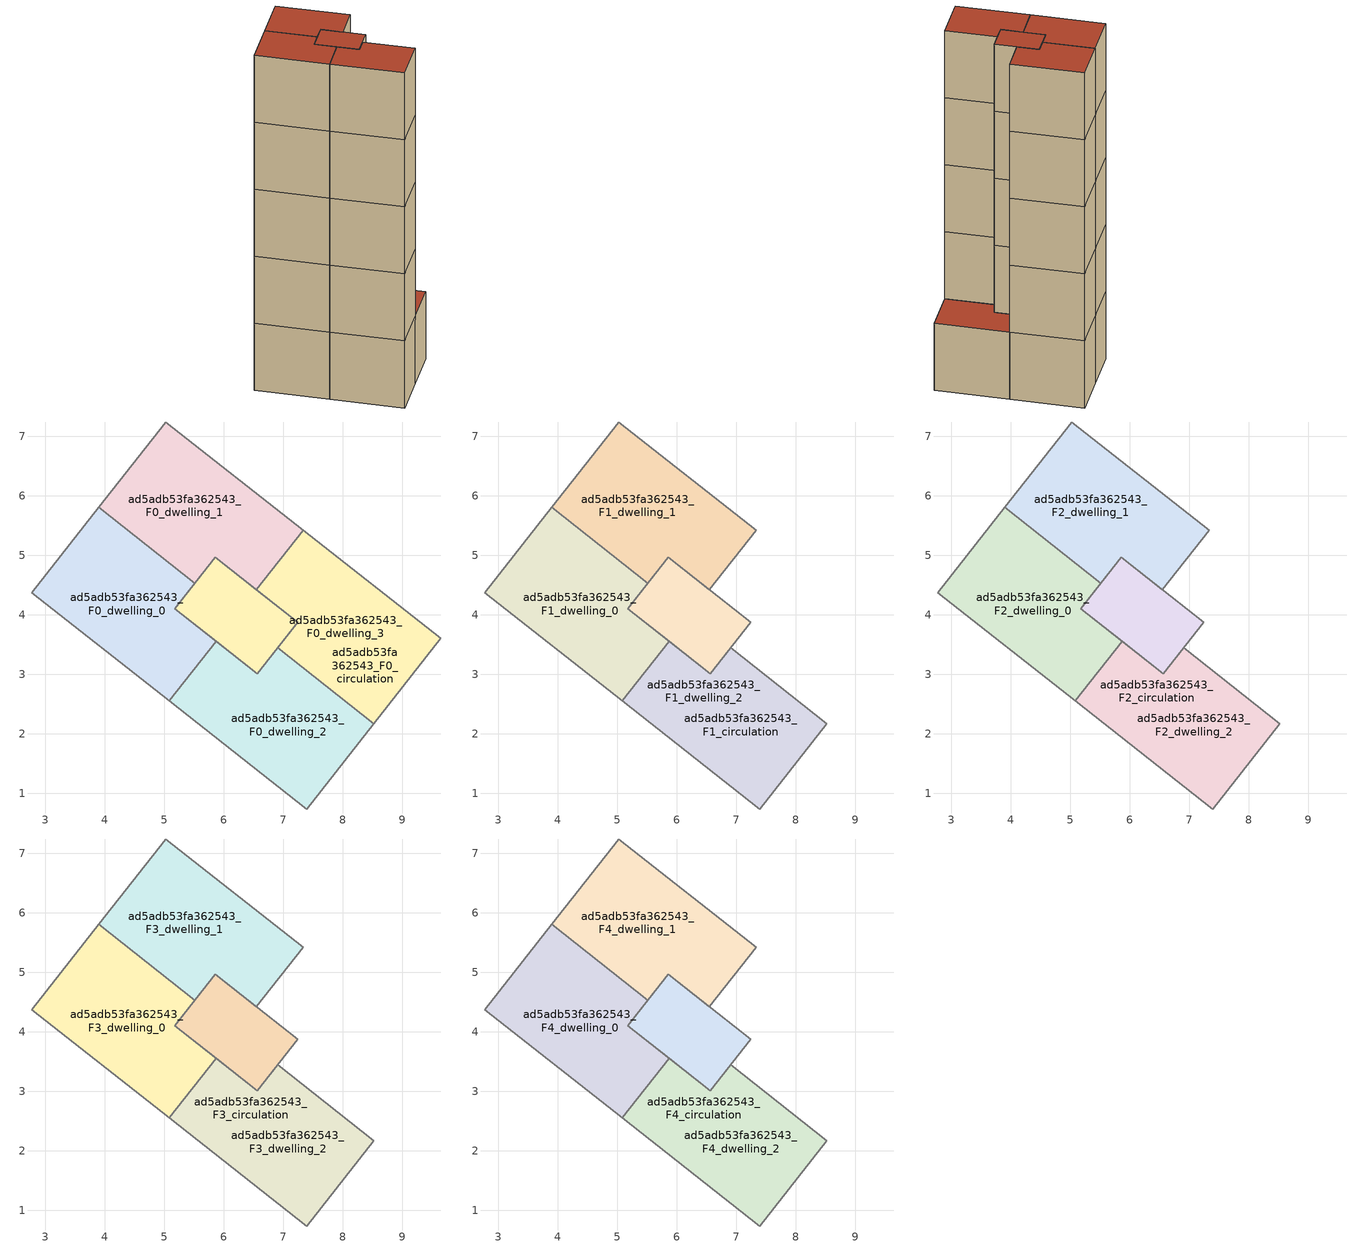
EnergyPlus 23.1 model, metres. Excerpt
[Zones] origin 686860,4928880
ad5adb53fa362543_F0_dwelling_0
 floor ground (EU_floor_Construction): 5.51,4.53 5.18,4.1 5.87,3.56 5.08,2.55 2.77,4.37 3.9,5.8 z0
 wall adiabatic (EU_wall_Construction): 3.9,5.8 2.77,4.37 5.08,2.55 / 5.87,3.56 5.18,4.1 5.51,4.53 z0:3
 wall to ad5adb53fa362543_F0_dwelling_1 (EU_wall_Construction): 5.51,4.53 3.9,5.8 z0:3
 wall to ad5adb53fa362543_F0_dwelling_2 (EU_wall_Construction): 5.08,2.55 5.87,3.56 z0:3
ad5adb53fa362543_F0_dwelling_1
 floor ground (EU_floor_Construction): 7.34,5.42 6.55,4.42 5.85,4.96 5.51,4.53 3.9,5.8 5.02,7.24 z0
 wall adiabatic (EU_wall_Construction): 7.34,5.42 5.02,7.24 3.9,5.8 / 5.51,4.53 5.85,4.96 6.55,4.42 z0:3
 wall to ad5adb53fa362543_F0_dwelling_3 (EU_wall_Construction): 6.55,4.42 7.34,5.42 z0:3
ad5adb53fa362543_F0_dwelling_2
 floor ground (EU_floor_Construction): 8.52,2.17 7.39,0.73 5.08,2.55 5.87,3.56 6.56,3.01 6.9,3.44 z0; 7.24,3.87 6.9,3.44 6.56,3.01 5.87,3.56 5.18,4.1 5.85,4.96 z0
 wall adiabatic (EU_wall_Construction): 6.9,3.44 6.56,3.01 5.87,3.56 / 5.08,2.55 7.39,0.73 8.52,2.17 z0:3
 wall to ad5adb53fa362543_F0_dwelling_3 (EU_wall_Construction): 8.52,2.17 6.9,3.44 z0:3
ad5adb53fa362543_F0_dwelling_3
 floor ground (EU_floor_Construction): 6.57,4.4 7.24,3.87 6.9,3.44 6.56,3.01 5.18,4.1 5.85,4.96 6.55,4.42 z0; 9.65,3.6 8.52,2.17 6.9,3.44 7.24,3.87 6.57,4.4 6.55,4.42 7.34,5.42 z0
 wall adiabatic (EU_wall_Construction): 8.52,2.17 9.65,3.6 7.34,5.42 / 6.55,4.42 7.24,3.87 6.9,3.44 z0:3
 roof outside (EU_roof_Construction): 8.52,2.17 9.65,3.6 7.34,5.42 6.55,4.42 6.57,4.4 7.24,3.87 6.9,3.44 z3; 6.9,3.44 7.24,3.87 6.57,4.4 6.55,4.42 5.85,4.96 5.18,4.1 6.56,3.01 z3
ad5adb53fa362543_F0_circulation
 floor ground (EU_floor_Construction): 6.57,4.4 7.24,3.87 6.9,3.44 6.56,3.01 5.87,3.56 5.18,4.1 5.85,4.96 6.55,4.42 z0; 8.52,2.17 7.39,0.73 5.08,2.55 5.87,3.56 6.56,3.01 6.9,3.44 z0; 9.65,3.6 8.52,2.17 6.9,3.44 7.24,3.87 6.57,4.4 6.55,4.42 7.34,5.42 z0
 wall adiabatic (EU_wall_Construction): 6.56,3.01 7.24,3.87 5.85,4.96 5.18,4.1 6.56,3.01 z0:3
 roof outside (EU_floor_Construction): 8.52,2.17 9.65,3.6 7.34,5.42 6.55,4.42 6.57,4.4 7.24,3.87 6.9,3.44 z3
ad5adb53fa362543_F1_dwelling_0
 floor to ad5adb53fa362543_F0_dwelling_0 (EU_floor_Construction): 5.51,4.53 5.18,4.1 5.87,3.56 5.08,2.55 2.77,4.37 3.9,5.8 z3
 wall adiabatic (EU_wall_Construction): 3.9,5.8 2.77,4.37 5.08,2.55 / 5.87,3.56 5.18,4.1 5.51,4.53 z3:6
 wall to ad5adb53fa362543_F1_dwelling_1 (EU_wall_Construction): 5.51,4.53 3.9,5.8 z3:6
 wall to ad5adb53fa362543_F1_dwelling_2 (EU_wall_Construction): 5.08,2.55 5.87,3.56 z3:6
ad5adb53fa362543_F1_dwelling_1
 floor to ad5adb53fa362543_F0_dwelling_1 (EU_floor_Construction): 7.34,5.42 6.55,4.42 5.85,4.96 5.51,4.53 3.9,5.8 5.02,7.24 z3
 wall adiabatic (EU_wall_Construction): 5.51,4.53 5.85,4.96 6.55,4.42 7.34,5.42 5.02,7.24 3.9,5.8 z3:6
ad5adb53fa362543_F1_dwelling_2
 floor outside (EU_floor_Construction): 8.52,2.17 7.39,0.73 5.08,2.55 5.87,3.56 6.56,3.01 6.9,3.44 z3
 floor to ad5adb53fa362543_F0_dwelling_2 (EU_floor_Construction): 7.24,3.87 6.9,3.44 6.56,3.01 5.87,3.56 5.18,4.1 5.85,4.96 z3
 wall adiabatic (EU_wall_Construction): 5.08,2.55 7.39,0.73 8.52,2.17 6.9,3.44 6.56,3.01 5.87,3.56 z3:6
ad5adb53fa362543_F1_circulation
 floor to ad5adb53fa362543_F0_circulation (EU_floor_Construction): 8.52,2.17 7.39,0.73 5.08,2.55 5.87,3.56 6.56,3.01 6.9,3.44 z3; 6.57,4.4 7.24,3.87 6.9,3.44 6.56,3.01 5.87,3.56 5.18,4.1 5.85,4.96 6.55,4.42 z3
 wall adiabatic (EU_wall_Construction): 6.56,3.01 7.24,3.87 5.85,4.96 5.18,4.1 6.56,3.01 z3:6
ad5adb53fa362543_F2_dwelling_0
 floor to ad5adb53fa362543_F1_dwelling_0 (EU_floor_Construction): 5.51,4.53 5.18,4.1 5.87,3.56 5.08,2.55 2.77,4.37 3.9,5.8 z6
 wall adiabatic (EU_wall_Construction): 3.9,5.8 2.77,4.37 5.08,2.55 / 5.87,3.56 5.18,4.1 5.51,4.53 z6:9
 wall to ad5adb53fa362543_F2_dwelling_1 (EU_wall_Construction): 5.51,4.53 3.9,5.8 z6:9
 wall to ad5adb53fa362543_F2_dwelling_2 (EU_wall_Construction): 5.08,2.55 5.87,3.56 z6:9
ad5adb53fa362543_F2_dwelling_1
 floor to ad5adb53fa362543_F1_dwelling_1 (EU_floor_Construction): 7.34,5.42 6.55,4.42 5.85,4.96 5.51,4.53 3.9,5.8 5.02,7.24 z6
 wall adiabatic (EU_wall_Construction): 5.51,4.53 5.85,4.96 6.55,4.42 7.34,5.42 5.02,7.24 3.9,5.8 z6:9
ad5adb53fa362543_F2_dwelling_2
 floor outside (EU_floor_Construction): 8.52,2.17 7.39,0.73 5.08,2.55 5.87,3.56 6.56,3.01 6.9,3.44 z6; 7.24,3.87 6.9,3.44 6.56,3.01 5.87,3.56 5.18,4.1 5.85,4.96 z6
 wall adiabatic (EU_wall_Construction): 5.08,2.55 7.39,0.73 8.52,2.17 6.9,3.44 6.56,3.01 5.87,3.56 z6:9
ad5adb53fa362543_F2_circulation
 floor to ad5adb53fa362543_F1_circulation (EU_floor_Construction): 8.52,2.17 7.39,0.73 5.08,2.55 5.87,3.56 6.56,3.01 6.9,3.44 z6; 7.24,3.87 6.9,3.44 6.56,3.01 5.87,3.56 5.18,4.1 5.85,4.96 z6
 wall adiabatic (EU_wall_Construction): 6.56,3.01 7.24,3.87 5.85,4.96 5.18,4.1 6.56,3.01 z6:9
ad5adb53fa362543_F3_dwelling_0
 floor to ad5adb53fa362543_F2_dwelling_0 (EU_floor_Construction): 5.51,4.53 5.18,4.1 5.87,3.56 5.08,2.55 2.77,4.37 3.9,5.8 z9
 wall adiabatic (EU_wall_Construction): 3.9,5.8 2.77,4.37 5.08,2.55 / 5.87,3.56 5.18,4.1 5.51,4.53 z9:12
 wall to ad5adb53fa362543_F3_dwelling_1 (EU_wall_Construction): 5.51,4.53 3.9,5.8 z9:12
 wall to ad5adb53fa362543_F3_dwelling_2 (EU_wall_Construction): 5.08,2.55 5.87,3.56 z9:12
ad5adb53fa362543_F3_dwelling_1
 floor to ad5adb53fa362543_F2_dwelling_1 (EU_floor_Construction): 7.34,5.42 6.55,4.42 5.85,4.96 5.51,4.53 3.9,5.8 5.02,7.24 z9
 wall adiabatic (EU_wall_Construction): 5.51,4.53 5.85,4.96 6.55,4.42 7.34,5.42 5.02,7.24 3.9,5.8 z9:12
ad5adb53fa362543_F3_dwelling_2
 floor outside (EU_floor_Construction): 8.52,2.17 7.39,0.73 5.08,2.55 5.87,3.56 6.56,3.01 6.9,3.44 z9; 7.24,3.87 6.9,3.44 6.56,3.01 5.87,3.56 5.18,4.1 5.85,4.96 z9
 wall adiabatic (EU_wall_Construction): 5.08,2.55 7.39,0.73 8.52,2.17 6.9,3.44 6.56,3.01 5.87,3.56 z9:12
ad5adb53fa362543_F3_circulation
 floor to ad5adb53fa362543_F2_circulation (EU_floor_Construction): 8.52,2.17 7.39,0.73 5.08,2.55 5.87,3.56 6.56,3.01 6.9,3.44 z9; 7.24,3.87 6.9,3.44 6.56,3.01 5.87,3.56 5.18,4.1 5.85,4.96 z9
 wall adiabatic (EU_wall_Construction): 6.56,3.01 7.24,3.87 5.85,4.96 5.18,4.1 6.56,3.01 z9:12
ad5adb53fa362543_F4_dwelling_0
 floor to ad5adb53fa362543_F3_dwelling_0 (EU_floor_Construction): 5.51,4.53 5.18,4.1 5.87,3.56 5.08,2.55 2.77,4.37 3.9,5.8 z12
 wall adiabatic (EU_wall_Construction): 3.9,5.8 2.77,4.37 5.08,2.55 / 5.87,3.56 5.18,4.1 5.51,4.53 z12:15
 wall to ad5adb53fa362543_F4_dwelling_1 (EU_wall_Construction): 5.51,4.53 3.9,5.8 z12:15
 wall to ad5adb53fa362543_F4_dwelling_2 (EU_wall_Construction): 5.08,2.55 5.87,3.56 z12:15
 roof outside (EU_roof_Construction): 5.08,2.55 5.87,3.56 5.18,4.1 5.51,4.53 3.9,5.8 2.77,4.37 z15
ad5adb53fa362543_F4_dwelling_1
 floor to ad5adb53fa362543_F3_dwelling_1 (EU_floor_Construction): 7.34,5.42 6.55,4.42 5.85,4.96 5.51,4.53 3.9,5.8 5.02,7.24 z12
 wall adiabatic (EU_wall_Construction): 5.51,4.53 5.85,4.96 6.55,4.42 7.34,5.42 5.02,7.24 3.9,5.8 z12:15
 roof outside (EU_roof_Construction): 6.55,4.42 7.34,5.42 5.02,7.24 3.9,5.8 5.51,4.53 5.85,4.96 z15
ad5adb53fa362543_F4_dwelling_2
 floor outside (EU_floor_Construction): 8.52,2.17 7.39,0.73 5.08,2.55 5.87,3.56 6.56,3.01 6.9,3.44 z12; 7.24,3.87 6.9,3.44 6.56,3.01 5.87,3.56 5.18,4.1 5.85,4.96 z12
 wall adiabatic (EU_wall_Construction): 5.08,2.55 7.39,0.73 8.52,2.17 6.9,3.44 6.56,3.01 5.87,3.56 z12:15
 roof outside (EU_roof_Construction): 6.9,3.44 7.24,3.87 5.85,4.96 5.18,4.1 5.87,3.56 6.56,3.01 z15; 7.39,0.73 8.52,2.17 6.9,3.44 6.56,3.01 5.87,3.56 5.08,2.55 z15
ad5adb53fa362543_F4_circulation
 floor to ad5adb53fa362543_F3_circulation (EU_floor_Construction): 8.52,2.17 7.39,0.73 5.08,2.55 5.87,3.56 6.56,3.01 6.9,3.44 z12; 7.24,3.87 6.9,3.44 6.56,3.01 5.87,3.56 5.18,4.1 5.85,4.96 z12
 wall adiabatic (EU_wall_Construction): 6.56,3.01 7.24,3.87 5.85,4.96 5.18,4.1 6.56,3.01 z12:15
 roof outside (EU_roof_Construction): 6.9,3.44 7.24,3.87 5.85,4.96 5.18,4.1 5.87,3.56 6.56,3.01 z15; 7.39,0.73 8.52,2.17 6.9,3.44 6.56,3.01 5.87,3.56 5.08,2.55 z15
[Building]
EU S2 Campaign: North Axis=0; Terrain=City; Solar Distribution=FullExterior
[Site:Location]
Bologna: Latitude=44.5; Longitude=11.25; Time Zone=1; Elevation=37
[SizingPeriod:WeatherFileDays]
AnnualSizingPeriod: Begin Month=1; Begin Day of Month=1; End Month=12; End Day of Month=31; Day of Week for Start Day=Monday; Use Weather File Daylight Saving Period=No; Use Weather File Rain and Snow Indicators=No
[MATERIAL]
EU_InternalMass_Material: Roughness=MediumRough; Thickness=0.1; Conductivity=1; Density=1800; Specific Heat=900; Thermal Absorptance=0.9; Solar Absorptance=0.7; Visible Absorptance=0.7
[MATERIAL:NOMASS] Roughness=MediumRough; Thermal Absorptance=0.9; Solar Absorptance=0.7; Visible Absorptance=0.7
Name | Thermal Resistance
EU_wall_NoMass | 0.905828
EU_roof_NoMass | 0.37593
EU_floor_NoMass | 0.67114
[CONSTRUCTION]
EU_wall_Construction: EU_wall_NoMass
EU_roof_Construction: EU_roof_NoMass
EU_floor_Construction: EU_floor_NoMass
EU_InternalMass_Construction: EU_InternalMass_Material
[ZONE] Type=1; Multiplier=1; Ceiling Height=autocalculate; Floor Area=autocalculate; Part of Total Floor Area=Yes
Name | Volume
ad5adb53fa362543_F0_dwelling_0; ad5adb53fa362543_F1_dwelling_0; ad5adb53fa362543_F2_dwelling_0; ad5adb53fa362543_F3_dwelling_0; ad5adb53fa362543_F4_dwelling_0 | 14.6492
ad5adb53fa362543_F0_dwelling_1; ad5adb53fa362543_F1_dwelling_1; ad5adb53fa362543_F2_dwelling_1; ad5adb53fa362543_F3_dwelling_1; ad5adb53fa362543_F4_dwelling_1 | 14.647
ad5adb53fa362543_F0_dwelling_2; ad5adb53fa362543_F1_dwelling_2; ad5adb53fa362543_F2_dwelling_2; ad5adb53fa362543_F3_dwelling_2; ad5adb53fa362543_F4_dwelling_2; ad5adb53fa362543_F1_circulation; ad5adb53fa362543_F2_circulation; ad5adb53fa362543_F3_circulation; ad5adb53fa362543_F4_circulation | 20.4419
ad5adb53fa362543_F0_dwelling_3 | 20.4434
ad5adb53fa362543_F0_circulation | 35.0903
[INTERNALMASS] Construction=EU_InternalMass_Construction
Name | Zone or ZoneList | Surface Area
ad5adb53fa362543_F0_dwelling_0_EU_InternalMass | ad5adb53fa362543_F0_dwelling_0 | 4.88266
ad5adb53fa362543_F0_dwelling_1_EU_InternalMass | ad5adb53fa362543_F0_dwelling_1 | 4.88266
ad5adb53fa362543_F0_dwelling_2_EU_InternalMass | ad5adb53fa362543_F0_dwelling_2 | 4.88266
ad5adb53fa362543_F0_dwelling_3_EU_InternalMass | ad5adb53fa362543_F0_dwelling_3 | 4.88266
ad5adb53fa362543_F1_dwelling_0_EU_InternalMass | ad5adb53fa362543_F1_dwelling_0 | 9.76532
ad5adb53fa362543_F1_dwelling_1_EU_InternalMass | ad5adb53fa362543_F1_dwelling_1 | 4.88266
ad5adb53fa362543_F1_dwelling_2_EU_InternalMass | ad5adb53fa362543_F1_dwelling_2 | 4.88266
ad5adb53fa362543_F2_dwelling_0_EU_InternalMass | ad5adb53fa362543_F2_dwelling_0 | 9.76532
ad5adb53fa362543_F2_dwelling_1_EU_InternalMass | ad5adb53fa362543_F2_dwelling_1 | 4.88266
ad5adb53fa362543_F2_dwelling_2_EU_InternalMass | ad5adb53fa362543_F2_dwelling_2 | 4.88266
ad5adb53fa362543_F3_dwelling_0_EU_InternalMass | ad5adb53fa362543_F3_dwelling_0 | 9.76532
ad5adb53fa362543_F3_dwelling_1_EU_InternalMass | ad5adb53fa362543_F3_dwelling_1 | 4.88266
ad5adb53fa362543_F3_dwelling_2_EU_InternalMass | ad5adb53fa362543_F3_dwelling_2 | 4.88266
ad5adb53fa362543_F4_dwelling_0_EU_InternalMass | ad5adb53fa362543_F4_dwelling_0 | 9.76532
ad5adb53fa362543_F4_dwelling_1_EU_InternalMass | ad5adb53fa362543_F4_dwelling_1 | 4.88266
ad5adb53fa362543_F4_dwelling_2_EU_InternalMass | ad5adb53fa362543_F4_dwelling_2 | 4.88266
[OTHEREQUIPMENT] Fuel Type=Electricity; Design Level Calculation Method=Watts/Area; Power per Zone Floor Area=1; Fraction Latent=0; Fraction Radiant=0; Fraction Lost=0; Carbon Dioxide Generation Rate=0; EndUse Subcategory=EU_Step8_InternalGains
Name | Zone or ZoneList or Space or SpaceList | Schedule
EU_Step8_InternalGain_ad5adb53fa362543_F0_dwelling_0_f000 | ad5adb53fa362543_F0_dwelling_0 | EU_Step8_GainSchedule_ad5adb53fa362543_F0_dwelling_0_f000
EU_Step8_InternalGain_ad5adb53fa362543_F0_dwelling_1_f000 | ad5adb53fa362543_F0_dwelling_1 | EU_Step8_GainSchedule_ad5adb53fa362543_F0_dwelling_1_f000
EU_Step8_InternalGain_ad5adb53fa362543_F0_dwelling_2_f000 | ad5adb53fa362543_F0_dwelling_2 | EU_Step8_GainSchedule_ad5adb53fa362543_F0_dwelling_2_f000
EU_Step8_InternalGain_ad5adb53fa362543_F0_dwelling_3_f000 | ad5adb53fa362543_F0_dwelling_3 | EU_Step8_GainSchedule_ad5adb53fa362543_F0_dwelling_3_f000
EU_Step8_InternalGain_ad5adb53fa362543_F1_dwelling_0_f000 | ad5adb53fa362543_F1_dwelling_0 | EU_Step8_GainSchedule_ad5adb53fa362543_F1_dwelling_0_f000
EU_Step8_InternalGain_ad5adb53fa362543_F1_dwelling_1_f000 | ad5adb53fa362543_F1_dwelling_1 | EU_Step8_GainSchedule_ad5adb53fa362543_F1_dwelling_1_f000
EU_Step8_InternalGain_ad5adb53fa362543_F1_dwelling_2_f000 | ad5adb53fa362543_F1_dwelling_2 | EU_Step8_GainSchedule_ad5adb53fa362543_F1_dwelling_2_f000
EU_Step8_InternalGain_ad5adb53fa362543_F2_dwelling_0_f000 | ad5adb53fa362543_F2_dwelling_0 | EU_Step8_GainSchedule_ad5adb53fa362543_F2_dwelling_0_f000
EU_Step8_InternalGain_ad5adb53fa362543_F2_dwelling_1_f000 | ad5adb53fa362543_F2_dwelling_1 | EU_Step8_GainSchedule_ad5adb53fa362543_F2_dwelling_1_f000
EU_Step8_InternalGain_ad5adb53fa362543_F2_dwelling_2_f000 | ad5adb53fa362543_F2_dwelling_2 | EU_Step8_GainSchedule_ad5adb53fa362543_F2_dwelling_2_f000
EU_Step8_InternalGain_ad5adb53fa362543_F3_dwelling_0_f000 | ad5adb53fa362543_F3_dwelling_0 | EU_Step8_GainSchedule_ad5adb53fa362543_F3_dwelling_0_f000
EU_Step8_InternalGain_ad5adb53fa362543_F3_dwelling_1_f000 | ad5adb53fa362543_F3_dwelling_1 | EU_Step8_GainSchedule_ad5adb53fa362543_F3_dwelling_1_f000
EU_Step8_InternalGain_ad5adb53fa362543_F3_dwelling_2_f000 | ad5adb53fa362543_F3_dwelling_2 | EU_Step8_GainSchedule_ad5adb53fa362543_F3_dwelling_2_f000
EU_Step8_InternalGain_ad5adb53fa362543_F4_dwelling_0_f000 | ad5adb53fa362543_F4_dwelling_0 | EU_Step8_GainSchedule_ad5adb53fa362543_F4_dwelling_0_f000
EU_Step8_InternalGain_ad5adb53fa362543_F4_dwelling_1_f000 | ad5adb53fa362543_F4_dwelling_1 | EU_Step8_GainSchedule_ad5adb53fa362543_F4_dwelling_1_f000
EU_Step8_InternalGain_ad5adb53fa362543_F4_dwelling_2_f000 | ad5adb53fa362543_F4_dwelling_2 | EU_Step8_GainSchedule_ad5adb53fa362543_F4_dwelling_2_f000
[ZONEINFILTRATION:DESIGNFLOWRATE] Schedule=EU_AlwaysOn; Design Flow Rate Calculation Method=Flow/Area; Flow Rate per Floor Area=0.0005; Constant Term Coefficient=1; Temperature Term Coefficient=0; Velocity Term Coefficient=0; Velocity Squared Term Coefficient=0
Name | Zone or ZoneList or Space or SpaceList
EU_Circulation_Infiltration_ad5adb53fa362543_F0_circulation | ad5adb53fa362543_F0_circulation
EU_Circulation_Infiltration_ad5adb53fa362543_F1_circulation | ad5adb53fa362543_F1_circulation
EU_Circulation_Infiltration_ad5adb53fa362543_F2_circulation | ad5adb53fa362543_F2_circulation
EU_Circulation_Infiltration_ad5adb53fa362543_F3_circulation | ad5adb53fa362543_F3_circulation
EU_Circulation_Infiltration_ad5adb53fa362543_F4_circulation | ad5adb53fa362543_F4_circulation
[ZONEVENTILATION:DESIGNFLOWRATE] Schedule=EU_AlwaysOn; Design Flow Rate Calculation Method=AirChanges/Hour; Air Changes per Hour=0.73129; Ventilation Type=Natural; Fan Pressure Rise=0; Fan Total Efficiency=1; Constant Term Coefficient=1; Temperature Term Coefficient=0; Velocity Term Coefficient=0; Velocity Squared Term Coefficient=0; Minimum Indoor Temperature=-100; Maximum Indoor Temperature=100; Delta Temperature=-100; Minimum Outdoor Temperature=-100; Maximum Outdoor Temperature=100; Maximum Wind Speed=40
Name | Zone or ZoneList or Space or SpaceList
EU_ConstantAir_ad5adb53fa362543_F0_dwelling_0 | ad5adb53fa362543_F0_dwelling_0
EU_ConstantAir_ad5adb53fa362543_F0_dwelling_1 | ad5adb53fa362543_F0_dwelling_1
EU_ConstantAir_ad5adb53fa362543_F0_dwelling_2 | ad5adb53fa362543_F0_dwelling_2
EU_ConstantAir_ad5adb53fa362543_F0_dwelling_3 | ad5adb53fa362543_F0_dwelling_3
EU_ConstantAir_ad5adb53fa362543_F1_dwelling_0 | ad5adb53fa362543_F1_dwelling_0
EU_ConstantAir_ad5adb53fa362543_F1_dwelling_1 | ad5adb53fa362543_F1_dwelling_1
EU_ConstantAir_ad5adb53fa362543_F1_dwelling_2 | ad5adb53fa362543_F1_dwelling_2
EU_ConstantAir_ad5adb53fa362543_F2_dwelling_0 | ad5adb53fa362543_F2_dwelling_0
EU_ConstantAir_ad5adb53fa362543_F2_dwelling_1 | ad5adb53fa362543_F2_dwelling_1
EU_ConstantAir_ad5adb53fa362543_F2_dwelling_2 | ad5adb53fa362543_F2_dwelling_2
EU_ConstantAir_ad5adb53fa362543_F3_dwelling_0 | ad5adb53fa362543_F3_dwelling_0
EU_ConstantAir_ad5adb53fa362543_F3_dwelling_1 | ad5adb53fa362543_F3_dwelling_1
EU_ConstantAir_ad5adb53fa362543_F3_dwelling_2 | ad5adb53fa362543_F3_dwelling_2
EU_ConstantAir_ad5adb53fa362543_F4_dwelling_0 | ad5adb53fa362543_F4_dwelling_0
EU_ConstantAir_ad5adb53fa362543_F4_dwelling_1 | ad5adb53fa362543_F4_dwelling_1
EU_ConstantAir_ad5adb53fa362543_F4_dwelling_2 | ad5adb53fa362543_F4_dwelling_2
[HVACTEMPLATE:THERMOSTAT] Constant Heating Setpoint=20; Constant Cooling Setpoint=50
EU_HeatOnly_ad5adb53fa362543_F0_dwelling_0; EU_HeatOnly_ad5adb53fa362543_F0_dwelling_1; EU_HeatOnly_ad5adb53fa362543_F0_dwelling_2; EU_HeatOnly_ad5adb53fa362543_F0_dwelling_3; EU_HeatOnly_ad5adb53fa362543_F1_dwelling_0; EU_HeatOnly_ad5adb53fa362543_F1_dwelling_1; EU_HeatOnly_ad5adb53fa362543_F1_dwelling_2; EU_HeatOnly_ad5adb53fa362543_F2_dwelling_0; EU_HeatOnly_ad5adb53fa362543_F2_dwelling_1; EU_HeatOnly_ad5adb53fa362543_F2_dwelling_2; EU_HeatOnly_ad5adb53fa362543_F3_dwelling_0; EU_HeatOnly_ad5adb53fa362543_F3_dwelling_1; EU_HeatOnly_ad5adb53fa362543_F3_dwelling_2; EU_HeatOnly_ad5adb53fa362543_F4_dwelling_0; EU_HeatOnly_ad5adb53fa362543_F4_dwelling_1; EU_HeatOnly_ad5adb53fa362543_F4_dwelling_2
[HVACTEMPLATE:ZONE:IDEALLOADSAIRSYSTEM] System Availability Schedule=EU_AlwaysOn; Maximum Heating Supply Air Temperature=50; Minimum Cooling Supply Air Temperature=13; Maximum Heating Supply Air Humidity Ratio=0.0156; Minimum Cooling Supply Air Humidity Ratio=0.0077; Heating Limit=NoLimit; Cooling Limit=NoLimit; Heating Availability Schedule=EU_AlwaysOn; Cooling Availability Schedule=EU_CoolingOff; Dehumidification Control Type=ConstantSensibleHeatRatio; Cooling Sensible Heat Ratio=0.7; Dehumidification Setpoint=60; Humidification Control Type=None; Humidification Setpoint=30; Outdoor Air Method=None; Outdoor Air Flow Rate per Person=0.00944; Outdoor Air Flow Rate per Zone Floor Area=0; Outdoor Air Flow Rate per Zone=0; Demand Controlled Ventilation Type=None; Outdoor Air Economizer Type=NoEconomizer; Heat Recovery Type=None; Sensible Heat Recovery Effectiveness=0.7; Latent Heat Recovery Effectiveness=0.65
Name | Template Thermostat
ad5adb53fa362543_F0_dwelling_0 | EU_HeatOnly_ad5adb53fa362543_F0_dwelling_0
ad5adb53fa362543_F0_dwelling_1 | EU_HeatOnly_ad5adb53fa362543_F0_dwelling_1
ad5adb53fa362543_F0_dwelling_2 | EU_HeatOnly_ad5adb53fa362543_F0_dwelling_2
ad5adb53fa362543_F0_dwelling_3 | EU_HeatOnly_ad5adb53fa362543_F0_dwelling_3
ad5adb53fa362543_F1_dwelling_0 | EU_HeatOnly_ad5adb53fa362543_F1_dwelling_0
ad5adb53fa362543_F1_dwelling_1 | EU_HeatOnly_ad5adb53fa362543_F1_dwelling_1
ad5adb53fa362543_F1_dwelling_2 | EU_HeatOnly_ad5adb53fa362543_F1_dwelling_2
ad5adb53fa362543_F2_dwelling_0 | EU_HeatOnly_ad5adb53fa362543_F2_dwelling_0
ad5adb53fa362543_F2_dwelling_1 | EU_HeatOnly_ad5adb53fa362543_F2_dwelling_1
ad5adb53fa362543_F2_dwelling_2 | EU_HeatOnly_ad5adb53fa362543_F2_dwelling_2
ad5adb53fa362543_F3_dwelling_0 | EU_HeatOnly_ad5adb53fa362543_F3_dwelling_0
ad5adb53fa362543_F3_dwelling_1 | EU_HeatOnly_ad5adb53fa362543_F3_dwelling_1
ad5adb53fa362543_F3_dwelling_2 | EU_HeatOnly_ad5adb53fa362543_F3_dwelling_2
ad5adb53fa362543_F4_dwelling_0 | EU_HeatOnly_ad5adb53fa362543_F4_dwelling_0
ad5adb53fa362543_F4_dwelling_1 | EU_HeatOnly_ad5adb53fa362543_F4_dwelling_1
ad5adb53fa362543_F4_dwelling_2 | EU_HeatOnly_ad5adb53fa362543_F4_dwelling_2
[SIZING:ZONE] Zone Cooling Design Supply Air Temperature Input Method=SupplyAirTemperature; Zone Cooling Design Supply Air Temperature=13; Zone Heating Design Supply Air Temperature Input Method=SupplyAirTemperature; Zone Heating Design Supply Air Temperature=50; Zone Cooling Design Supply Air Humidity Ratio=0.008; Zone Heating Design Supply Air Humidity Ratio=0.008; Cooling Design Air Flow Method=DesignDay; Cooling Design Air Flow Rate=0; Cooling Minimum Air Flow per Zone Floor Area=0.000762; Cooling Minimum Air Flow=0; Cooling Minimum Air Flow Fraction=0.2; Heating Design Air Flow Method=DesignDay; Heating Design Air Flow Rate=0; Heating Maximum Air Flow per Zone Floor Area=0.002032; Heating Maximum Air Flow=0.141576; Heating Maximum Air Flow Fraction=0.3; Account for Dedicated Outdoor Air System=No; Dedicated Outdoor Air System Control Strategy=NeutralSupplyAir; Dedicated Outdoor Air Low Setpoint Temperature for Design=autosize; Dedicated Outdoor Air High Setpoint Temperature for Design=autosize; Zone Load Sizing Method=Sensible Load Only No Latent Load; Zone Latent Cooling Design Supply Air Humidity Ratio Input Method=HumidityRatioDifference; Zone Cooling Design Supply Air Humidity Ratio Difference=0.005; Zone Latent Heating Design Supply Air Humidity Ratio Input Method=HumidityRatioDifference; Zone Humidification Design Supply Air Humidity Ratio Difference=0.005
ad5adb53fa362543_F0_dwelling_0; ad5adb53fa362543_F0_dwelling_1; ad5adb53fa362543_F0_dwelling_2; ad5adb53fa362543_F0_dwelling_3; ad5adb53fa362543_F1_dwelling_0; ad5adb53fa362543_F1_dwelling_1; ad5adb53fa362543_F1_dwelling_2; ad5adb53fa362543_F2_dwelling_0; ad5adb53fa362543_F2_dwelling_1; ad5adb53fa362543_F2_dwelling_2; ad5adb53fa362543_F3_dwelling_0; ad5adb53fa362543_F3_dwelling_1; ad5adb53fa362543_F3_dwelling_2; ad5adb53fa362543_F4_dwelling_0; ad5adb53fa362543_F4_dwelling_1; ad5adb53fa362543_F4_dwelling_2
[SCHEDULE:CONSTANT]
Name | Hourly Value
EU_AlwaysOn | 1
EU_CoolingOff | 0
[SCHEDULE:FILE] Column Number=1; Rows to Skip at Top=0; Number of Hours of Data=8760; Column Separator=Comma; Interpolate to Timestep=No; Minutes per Item=60; Adjust Schedule for Daylight Savings=Yes
Name | File
EU_Step8_GainSchedule_ad5adb53fa362543_F0_dwelling_0_f000 | ../../schedules/ad5adb53fa362543/ad5adb53fa362543_F0_dwelling_0_f000_gain.csv
EU_Step8_GainSchedule_ad5adb53fa362543_F0_dwelling_1_f000 | ../../schedules/ad5adb53fa362543/ad5adb53fa362543_F0_dwelling_1_f000_gain.csv
EU_Step8_GainSchedule_ad5adb53fa362543_F0_dwelling_2_f000 | ../../schedules/ad5adb53fa362543/ad5adb53fa362543_F0_dwelling_2_f000_gain.csv
EU_Step8_GainSchedule_ad5adb53fa362543_F0_dwelling_3_f000 | ../../schedules/ad5adb53fa362543/ad5adb53fa362543_F0_dwelling_3_f000_gain.csv
EU_Step8_GainSchedule_ad5adb53fa362543_F1_dwelling_0_f000 | ../../schedules/ad5adb53fa362543/ad5adb53fa362543_F1_dwelling_0_f000_gain.csv
EU_Step8_GainSchedule_ad5adb53fa362543_F1_dwelling_1_f000 | ../../schedules/ad5adb53fa362543/ad5adb53fa362543_F1_dwelling_1_f000_gain.csv
EU_Step8_GainSchedule_ad5adb53fa362543_F1_dwelling_2_f000 | ../../schedules/ad5adb53fa362543/ad5adb53fa362543_F1_dwelling_2_f000_gain.csv
EU_Step8_GainSchedule_ad5adb53fa362543_F2_dwelling_0_f000 | ../../schedules/ad5adb53fa362543/ad5adb53fa362543_F2_dwelling_0_f000_gain.csv
EU_Step8_GainSchedule_ad5adb53fa362543_F2_dwelling_1_f000 | ../../schedules/ad5adb53fa362543/ad5adb53fa362543_F2_dwelling_1_f000_gain.csv
EU_Step8_GainSchedule_ad5adb53fa362543_F2_dwelling_2_f000 | ../../schedules/ad5adb53fa362543/ad5adb53fa362543_F2_dwelling_2_f000_gain.csv
EU_Step8_GainSchedule_ad5adb53fa362543_F3_dwelling_0_f000 | ../../schedules/ad5adb53fa362543/ad5adb53fa362543_F3_dwelling_0_f000_gain.csv
EU_Step8_GainSchedule_ad5adb53fa362543_F3_dwelling_1_f000 | ../../schedules/ad5adb53fa362543/ad5adb53fa362543_F3_dwelling_1_f000_gain.csv
EU_Step8_GainSchedule_ad5adb53fa362543_F3_dwelling_2_f000 | ../../schedules/ad5adb53fa362543/ad5adb53fa362543_F3_dwelling_2_f000_gain.csv
EU_Step8_GainSchedule_ad5adb53fa362543_F4_dwelling_0_f000 | ../../schedules/ad5adb53fa362543/ad5adb53fa362543_F4_dwelling_0_f000_gain.csv
EU_Step8_GainSchedule_ad5adb53fa362543_F4_dwelling_1_f000 | ../../schedules/ad5adb53fa362543/ad5adb53fa362543_F4_dwelling_1_f000_gain.csv
EU_Step8_GainSchedule_ad5adb53fa362543_F4_dwelling_2_f000 | ../../schedules/ad5adb53fa362543/ad5adb53fa362543_F4_dwelling_2_f000_gain.csv
